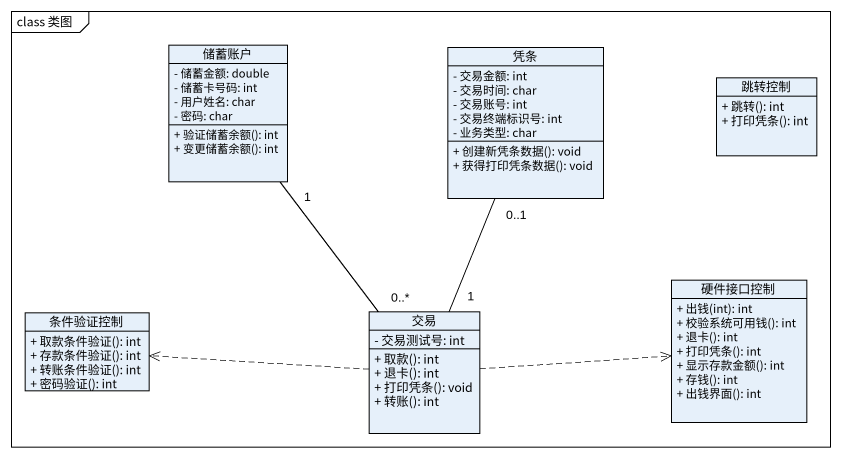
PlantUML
@startuml
mainframe class 类图
hide circle
hide empty members
skinparam classAttributeIconSize 0
class 储蓄账户 {
  - 储蓄金额: double
  - 储蓄卡号码: int
  - 用户姓名: char
  - 密码: char
  + 验证储蓄余额(): int
  + 变更储蓄余额(): int
}
class 凭条 {
  - 交易金额: int
  - 交易时间: char
  - 交易账号: int
  - 交易终端标识号: int
  - 业务类型: char
  + 创建新凭条数据(): void
  + 获得打印凭条数据(): void
}
class 跳转控制 {
  + 跳转(): int
  + 打印凭条(): int
}
class 条件验证控制 {
  + 取款条件验证(): int
  + 存款条件验证(): int
  + 转账条件验证(): int
  + 密码验证(): int
}
class 交易 {
  - 交易测试号: int
  + 取款(): int
  + 退卡(): int
  + 打印凭条(): void
  + 转账(): int
}
class 硬件接口控制 {
  + 出钱(int): int
  + 校验系统可用钱(): int
  + 退卡(): int
  + 打印凭条(): int
  + 显示存款金额(): int
  + 存钱(): int
  + 出钱界面(): int
}
储蓄账户 "1" -- "0..*" 交易
交易 "1" -up- "0..1" 凭条
交易 .left.> 条件验证控制
交易 .right.> 硬件接口控制
@enduml
